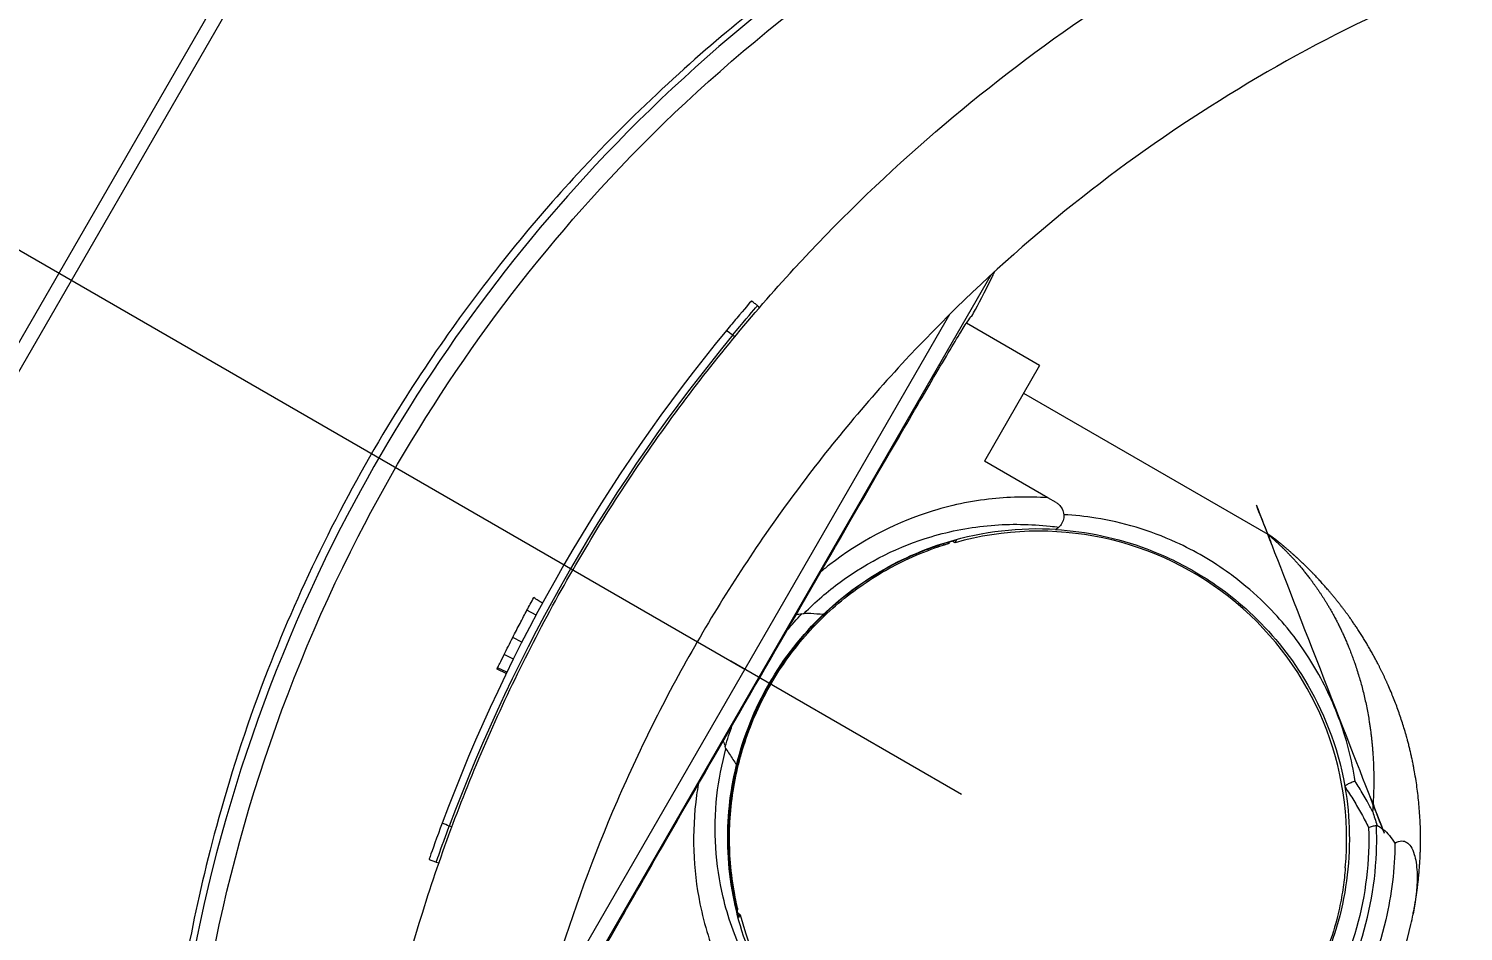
# Model space of a CAD drawing. Extents: x 0 to 216, y -4 to 280.
# Drawn here: x 150.7 to 160.02, y 147.37 to 153.23 of the extents above; entities that cross this region are included whole.
import ezdxf
from ezdxf import colors
from ezdxf.entities.mleader import LeaderData, LeaderLine
from ezdxf.math import Vec2, Vec3

# ---------------------------------------------------------------- set-up
doc = ezdxf.new("R2010")
doc.units = 0
doc.header["$LTSCALE"] = 10
doc.header["$MEASUREMENT"] = 0
for name, color, linetype, lineweight in [('CADdetails-1-ANNO', 41, 'CONTINUOUS', 5), ('CADdetails-3-FINE', 11, 'CONTINUOUS', 5), ('CADdetails-5-MEDIUM', 4, 'CONTINUOUS', 18)]:
    doc.layers.add(name, color=color, linetype=linetype, lineweight=lineweight)
doc.styles.add('CADdetails-DIMENSIONS', font='ARIALN.TTF', dxfattribs={"height": 2.38})
doc.dimstyles.new('CADdetails-DIM', dxfattribs={"dimtxt": 2.38, "dimasz": 2.38, "dimexe": 0.5, "dimexo": 1.5, "dimgap": 1, "dimtad": 0, "dimzin": 0, "dimdsep": 46, "dimtxsty": 'CADdetails-DIMENSIONS', "dimcen": 1, "dimclrd": 256, "dimclre": 256, "dimclrt": 256, "dimadec": 0, "dimazin": 0, "dimtfac": 1, "dimtofl": 0, "dimtmove": 0, "dimatfit": 3, "dimfxl": 1, "dimtolj": 1, "dimtzin": 0, "dimarcsym": 0})

# ---------------------------------------------------------------- blocks, each defined once
blk = doc.blocks.new('*D4')
at = {"layer": 'CADdetails-1-ANNO', "lineweight": -2, "transparency": 16777216}
for p, q in [((163.7953187154126, 160.010878940954), (163.7953187154126, 177.4508138478788)), ((135.4732697041951, 160.548907813292), (134.9968142114748, 160.8239895202709))]:
    blk.add_line(p, q, dxfattribs=at)
for start, end in [(94.16423753652474, 110.0545297976261), (129.9454702023762, 145.8357624634776)]:
    blk.add_arc((163.7953187154126, 144.1971651926654), 32.75364865521344, start, end, dxfattribs=at)
at = {"layer": 'CADdetails-1-ANNO', "transparency": 16777216}
for points in [[(161.4024784103981, 177.2607488719445), (161.4313016623235, 176.4679393122605), (163.7953187154126, 176.9508138478788)], [(137.0300170545976, 162.3798510754166), (136.3578354615109, 162.8012175236457), (135.429826913367, 160.573989520271)]]:
    blk.add_solid(points, dxfattribs=at)
at = {"layer": 'CADdetails-1-ANNO', "transparency": 16777216, "insert": (147.4184943878053, 172.5626569947099), "char_height": 2.38, "attachment_point": 5, "rotation": 30.00000000000125, "style": 'CADdetails-DIMENSIONS'}
blk.add_mtext('\\A1;60%%D-90%%D', dxfattribs=at)

msp = doc.modelspace()

# ---------------------------------------------------------------- linework, layer by layer
at = {"layer": 'CADdetails-3-FINE'}
for p, q in [((148.7091306523253, 147.8604402336012), (153.0797354373681, 155.430549781099)), ((153.1728372343932, 155.4057666225038), (148.7771443957674, 147.7922032915369)), ((155.3506733835839, 149.0726834482062), (148.2241880498441, 153.1871616740168)), ((155.4410664147154, 149.0204950073501), (156.9510519278901, 151.6358666348631)), ((157.2651474768591, 151.0465627507753), (156.7896798433285, 151.321074116985)), ((157.2651474768591, 151.0465627507753), (156.9064023756644, 150.4251980085389)), ((157.1609808101923, 150.8661407916535), (158.7471619604964, 149.950358677542)), ((157.319743722089, 150.1865552709133), (156.9064023756644, 150.4251980085388)), ((157.3723858388173, 150.1561623306496), (157.3197437220895, 150.1865552709131)), ((156.6397267684583, 149.8875247963692), (156.6483801966924, 149.8825287372487)), ((156.6799359217905, 149.8929466042206), (156.6720564629688, 149.8974958118924)), ((156.6799359217905, 149.8929466042206), (156.6794261368268, 149.8920636307625)), ((156.7158325490011, 149.8951213863693), (156.6981674796398, 149.9051157858081)), ((153.9944001242077, 149.4257348618171), (153.9355879516429, 149.4571286956486)), ((153.9021255352675, 149.2491029860762), (153.8427637002219, 149.2794446568356)), ((153.8471938719438, 149.1401711520122), (153.7875048192464, 149.1698639361948)), ((153.8009336079822, 149.0460750174257), (153.7409689915382, 149.0752072885207)), ((153.8047533029767, 149.0539295146653), (153.7448114397416, 149.0831085735323)), ((153.9310809015394, 146.4051233798372), (155.4410664147154, 149.0204950073501)), ((155.2981801966926, 147.5439137368693), (155.2895267684582, 147.5489097959897)), ((155.2970564629691, 147.5159259514851), (155.3049359217907, 147.5113767438134)), ((155.3210008188073, 147.4792019616643), (155.3035128803169, 147.4895031607714)), ((155.3054457067544, 147.5122597172716), (155.3049359217907, 147.5113767438134))]:
    msp.add_line(p, q, dxfattribs=at)
for centre, radius, start, end in [((163.8674935935398, 144.1554950073501), 11.19166666666666, 140.4985579760643, 159.5014420239354), ((163.8674935935398, 144.1554950073501), 11.14166666666666, 140.4849606421796, 159.5150393578225), ((157.2597197626619, 147.9704950073501), 2, 354.6243183521636, 105.7799555723177), ((158.538828627163, 149.5895147592985), 0.4166666666666666, 51.68945023042668, 60.00000000000012), ((157.2597197626619, 147.9704950073501), 1.999999999999999, 194.2200444276827, 305.3756816478367)]:
    msp.add_arc(centre, radius, start, end, dxfattribs=at)
for points, knots in [([(156.0593249353813, 153.8352584774759), (155.8915462034886, 153.721216456743), (155.660338171464, 153.5572437523016), (155.0549296299375, 153.0719680970028), (154.6592394083332, 152.7188098968996), (153.9764066869602, 151.9791199421067), (153.6897888177889, 151.6292688357044), (153.2858171033988, 151.0566958708737), (153.1543781757339, 150.8559796785386), (152.7116094580945, 150.1237706598901), (152.4413616569091, 149.5637034388994), (152.1065852308045, 148.6880053735343), (152.0021880631198, 148.3623872964572), (151.7673861335927, 147.5002935660247), (151.6817828399062, 147.0001097762756), (151.6067473188866, 146.3973483176237), (151.5908204402883, 146.2182294349725), (151.5804881967058, 146.0776856872839)], [1.774679938491199e-14, 1.774679938491199e-14, 1.774679938491199e-14, 1.774679938491199e-14, 1.259429204004632, 1.259429204004632, 2.862646832651584, 2.862646832651584, 4.01880362727478, 4.01880362727478, 4.607715980591855, 4.607715980591855, 6.113837947625107, 6.113837947625107, 7.03234868725774, 7.03234868725774, 8.676237386119892, 8.676237386119892, 9.551106172674782, 9.551106172674782, 9.551106172674782, 9.551106172674782]), ([(156.8257600574777, 151.3676007235508), (156.8333331330296, 151.3817574139532), (156.8407509903675, 151.3956671722245), (156.8805239365242, 151.4705093612839), (156.9293659092764, 151.5633991278457), (156.9639827615592, 151.6354924808062), (156.9690315790244, 151.6461526853041), (156.9738075302903, 151.6567433660505)], [0.7695491770180337, 0.7695491770180337, 0.7695491770180337, 0.7695491770180337, 0.7753286045563517, 0.7753286045563517, 0.8012766588381507, 0.8012766588381507, 0.8046341537750852, 0.8046341537750852, 0.8046341537750852, 0.8046341537750852]), ([(155.3930691393186, 151.4656027451909), (155.3843321569225, 151.455508343067), (155.3476750129894, 151.4130428369844), (155.2982417010066, 151.3541980002576), (155.2773520001508, 151.3293311445517), (155.2545731182381, 151.3019817882369), (155.2319076330004, 151.2744877658737)], [-0.6341587944420538, -0.6341587944420538, -0.6341587944420538, -0.6341587944420538, 0.3627510199381854, 0.3627510199381854, 0.3627510199381854, 0.7840286355270498, 0.7840286355270498, 0.7840286355270498, 0.7840286355270498]), ([(155.272170222785, 151.2447229105329), (155.3336458605863, 151.3192589521926), (155.3945446665978, 151.3906473255005), (155.420269953961, 151.4205585923474), (155.4263352437563, 151.4276108168377), (155.4305447035354, 151.4324914303466), (155.4327765860462, 151.4350766303643)], [-0.7840286355270534, -0.7840286355270534, -0.7840286355270534, -0.7840286355270534, 0.363400884129311, 0.363400884129311, 0.363400884129311, 0.6339320722875867, 0.6339320722875867, 0.6339320722875867, 0.6339320722875867]), ([(155.4327884693307, 151.4350887857661), (155.4266167889964, 151.4398723353955), (155.4204445806195, 151.4446552032285), (155.4072508823585, 151.4548767185127), (155.400229237423, 151.460315165681), (155.3932069097584, 151.4657527304996)], [-0.03958420468396288, -0.03958420468396288, -0.03958420468396288, -0.03958420468396288, -0.02170859099514382, -0.02170859099514382, -0.001376602244338981, -0.001376602244338981, -0.001376602244338981, -0.001376602244338981]), ([(154.1007600589035, 146.6477622755907), (154.0976358608007, 146.6495660322064), (154.1069626259239, 146.6713306112797), (154.1502917094631, 146.7550949978792), (154.1844701551765, 146.8173907466538), (154.2856101145862, 146.9979045233622), (154.357616016267, 147.1245138783215), (154.5422572270807, 147.4474215737748), (154.6580976681862, 147.6490910704951), (154.9390109615324, 148.1372679986851), (155.1066440849702, 148.4280630534715), (155.4582665582202, 149.03745758062), (155.639132822776, 149.3506251107202), (155.986227831017, 149.9509537679835), (156.1489553666931, 150.2320721045247), (156.3942243955587, 150.6545342774361), (156.4852319665774, 150.8108585739452), (156.6443729475234, 151.0823354768115), (156.7089658507621, 151.1912976716814), (156.7974824073219, 151.3350265941705), (156.8215672159765, 151.3700214617243), (156.8257600575639, 151.3676007235047)], [-6.714390992526337, -6.714390992526337, -6.714390992526337, -6.714390992526337, -6.240705360365075, -6.240705360365075, -5.75973596689524, -5.75973596689524, -5.172935087186945, -5.172935087186945, -4.500048146262147, -4.500048146262147, -3.700528036058638, -3.700528036058638, -2.879478419854726, -2.879478419854726, -2.054937615373791, -2.054937615373791, -1.457711857858325, -1.457711857858325, -0.8104402655811603, -0.8104402655811603, -0.1742207501342609, -0.1742207501342609, -0.1742207501342609, -0.1742207501342609]), ([(158.7471619604964, 149.950358677542), (158.7471619605119, 149.9503586775289), (158.7486862902679, 149.9490844864482), (158.7561085583911, 149.9428201874493), (158.7640183620242, 149.9361059635669), (158.7886080044555, 149.9146359355852), (158.8074922910332, 149.8976566232482), (158.8490456516329, 149.8582213008959), (158.8720603839736, 149.8352996690023), (158.9219788226578, 149.7824949184742), (158.9489896025643, 149.7520334324809), (159.0123322962609, 149.675250666633), (159.048241411132, 149.6273461801142), (159.1146889084587, 149.5287286152399), (159.1454483833181, 149.4783138652589), (159.2174485835351, 149.3466877336247), (159.2564715752851, 149.2624556707209), (159.3346823492836, 149.0564245730931), (159.3704302008473, 148.9309397537371), (159.4280664522212, 148.6221549066295), (159.4426259795621, 148.4325333940544), (159.4318672121694, 148.2037210890226), (159.4302004089316, 148.1769300506075), (159.4281004581135, 148.1499201761453)], [11.40323993205564, 11.40323993228991, 11.40323993228991, 11.40323993228991, 11.44790091585146, 11.44790091585146, 11.51935848954993, 11.51935848954993, 11.62923846931138, 11.62923846931138, 11.74869431551455, 11.74869431551455, 11.88728093858867, 11.88728093858867, 12.07952042720753, 12.07952042720753, 12.26074636219393, 12.26074636219393, 12.53068277778532, 12.53068277778532, 12.88160011805411, 12.88160011805411, 13.33779266040355, 13.33779266040355, 13.39777622589924, 13.39777622589924, 13.39777622589924, 13.39777622589924]), ([(157.319743722089, 150.1865552709131), (157.18992123822, 150.1956677232649), (157.0607933913154, 150.1927946545207), (156.9327771205601, 150.1777872182541), (156.7944410216555, 150.1615699813713), (156.6573471877236, 150.1311798891482), (156.3068116932911, 150.0137068001357), (156.0962679538945, 149.9030244621625), (155.8832020608841, 149.7383817621115), (155.864360967362, 149.7233211198483), (155.8456989148581, 149.7078923791661)], [0.4928049378078152, 0.4928049378078152, 0.4928049378078152, 0.4928049378078152, 0.8146574156676569, 0.8146574156676569, 0.8146574156676569, 1.162455519355122, 1.162455519355122, 1.718932485255065, 1.718932485255065, 1.773421019592131, 1.773421019592131, 1.773421019592131, 1.773421019592131]), ([(157.3723858388173, 150.1561623306496), (157.3784382628282, 150.1526679620175), (157.3841405571379, 150.1485304330226), (157.3986016167109, 150.1354774905796), (157.4061930428179, 150.1255123794695), (157.4176624027109, 150.102655121891), (157.4211968485556, 150.0898245388969), (157.4230391280278, 150.0639302616777), (157.4215056061926, 150.0511915388475), (157.4138209599623, 150.0271916868614), (157.4078457994963, 150.0161741961552), (157.3970528578029, 150.0028714047363), (157.3938044826232, 149.9994034195964), (157.3903206702325, 149.9961781939368)], [-0.1432708701730201, -0.1432708701730201, -0.1432708701730201, -0.1432708701730201, -0.1270605526214658, -0.1270605526214658, -0.09861484433684527, -0.09861484433684527, -0.06850515003215471, -0.06850515003215471, -0.03940579043469629, -0.03940579043469629, -0.01091254882138216, -0.01091254882138216, 0, 0, 0, 0]), ([(159.3160736925838, 148.3452170127036), (159.2937860307172, 148.4895059602143), (159.2571358648909, 148.6282137252428), (159.1596053601127, 148.8884759124607), (159.099612822911, 149.0106117146521), (158.959830154098, 149.2350897480661), (158.8817441620322, 149.3383034414767), (158.7343374099971, 149.4970676686187), (158.6726230105087, 149.5559832459059), (158.6056941810068, 149.6118868443119), (158.5710918138291, 149.6407891402729), (158.5351075883821, 149.6688702439173), (158.3907841941279, 149.7736526815266), (158.2728456677303, 149.8425251842194), (157.9793152553289, 149.9766676599731), (157.8033345282513, 150.027478538674), (157.5613408119837, 150.0661809435898), (157.4914789942814, 150.0735776612833), (157.4220774822531, 150.0774068425249)], [-11.92845147695816, -11.92845147695816, -11.92845147695816, -11.92845147695816, -11.56011580472343, -11.56011580472343, -11.20443270856219, -11.20443270856219, -10.8741758700314, -10.8741758700314, -10.66776534594967, -10.66776534594967, -10.66776534594967, -10.56105060438392, -10.56105060438392, -10.25428617672378, -10.25428617672378, -9.814573993323249, -9.814573993323249, -9.634686514973323, -9.634686514973323, -9.634686514973323, -9.634686514973323]), ([(155.7353260010821, 149.4362135435377), (155.8092831648726, 149.5111919522902), (155.8882867403549, 149.5793301051386), (156.1548570194109, 149.7754707896599), (156.3554991013307, 149.8731257638578), (156.6887928659312, 149.9726400593375), (156.8189608987352, 149.9968783808175), (156.9496876999831, 150.0079181262978), (157.0778671744142, 150.0187427526178), (157.2066225451622, 150.0168741357411), (157.3534298800216, 150.0009341330045), (157.3718775606387, 149.9986805587425), (157.3903206702641, 149.9961781939325)], [-1.967613124584058, -1.967613124584058, -1.967613124584058, -1.967613124584058, -1.718932485255065, -1.718932485255065, -1.162455519355122, -1.162455519355122, -0.8146574156676569, -0.8146574156676569, -0.8146574156676569, -0.4736364642391414, -0.4736364642391414, -0.4245856195086384, -0.4245856195086384, -0.4245856195086384, -0.4245856195086384]), ([(155.8596731635337, 149.4286235023732), (155.9656337020015, 149.5299740581724), (156.0805294778895, 149.617694008497), (156.3495331071517, 149.7819211359894), (156.5059663280535, 149.8512288099858), (156.8989195441243, 149.9703632817316), (157.1381278387555, 149.9970943809025), (157.3726668646516, 149.983120109331)], [-1.313036094344858, -1.313036094344858, -1.313036094344858, -1.313036094344858, -0.9866521852220791, -0.9866521852220791, -0.5881251332623803, -0.5881251332623803, -0.01143477624669087, -0.01143477624669087, -0.01143477624669087, -0.01143477624669087]), ([(157.3692429973141, 149.9812172371181), (157.3696889967609, 149.9814537965792), (157.3701275116043, 149.9816907102812), (157.3712808029341, 149.9823247011644), (157.3719828896117, 149.982722248461), (157.3726668646516, 149.983120109331)], [0.9916936358483257, 0.9916936358483257, 0.9916936358483257, 0.9916936358483257, 1.053761527388873, 1.053761527388873, 1.157605691048444, 1.157605691048444, 1.157605691048444, 1.157605691048444]), ([(157.3692429973141, 149.9812172371181), (157.5708606339913, 149.9692244747576), (157.7709953200288, 149.9268092855869), (158.0752417717304, 149.8126833933985), (158.1860950008956, 149.759698917444), (158.3905351448921, 149.636993992599), (158.5035870013255, 149.5599990786713), (158.7655497908402, 149.3179706732743), (158.8864084140228, 149.1718513661174), (159.106409744684, 148.8099500117274), (159.2014673297199, 148.5767438081647), (159.2480926172618, 148.3140408695123)], [-3.440881601143705, -3.440881601143705, -3.440881601143705, -3.440881601143705, -2.430709012870216, -2.430709012870216, -1.826228178958829, -1.826228178958829, -1.296099995753111, -1.296099995753111, -0.7241347924831159, -0.7241347924831159, -0.03337813849431182, -0.03337813849431182, -0.03337813849431182, -0.03337813849431182]), ([(157.3903206702637, 149.9961781939431), (157.3862729217803, 149.9924308904679), (157.3818998147397, 149.989004276521), (157.3757354654097, 149.9849604983702), (157.374211610048, 149.9840186709907), (157.3726668646516, 149.983120109331)], [-0.193968957315148, -0.193968957315148, -0.193968957315148, -0.193968957315148, -0.18119929794901, -0.18119929794901, -0.177088840054631, -0.177088840054631, -0.177088840054631, -0.177088840054631]), ([(156.7260585617059, 149.9128333599321), (156.6190648743061, 149.8840570535365), (156.5087618281782, 149.8447582313863), (156.2833286779394, 149.739643154223), (156.1683299686665, 149.6722699478961), (155.9506228605969, 149.5122304816551), (155.8476684181103, 149.4193444932313), (155.6624464150377, 149.2129289298834), (155.5801951294673, 149.0993786366617), (155.4423155451645, 148.8605641913232), (155.3851037494128, 148.7325573419143), (155.298953629353, 148.4689426002398), (155.2699892249661, 148.3333384434018), (155.2402445356279, 148.0647788241086), (155.2393969820509, 147.9315004173125), (155.2610812300261, 147.6837120437688), (155.2821989747692, 147.568537392632), (155.3107748061034, 147.4614899881015)], [6.634579040784015, 6.634579040784015, 6.634579040784015, 6.634579040784015, 6.931046233851946, 6.931046233851946, 7.246238963567636, 7.246238963567636, 7.561431693283327, 7.561431693283327, 7.876624422999017, 7.876624422999017, 8.191817152714707, 8.191817152714707, 8.507009882430397, 8.507009882430397, 8.822202612146087, 8.822202612146087, 9.11866980521402, 9.11866980521402, 9.11866980521402, 9.11866980521402]), ([(155.2847778225016, 147.6097952249896), (155.2723821166462, 147.6764440188518), (155.2630647033486, 147.7454752961573), (155.2473375914435, 147.9422937529616), (155.2490342422984, 148.0738135972111), (155.2797942962573, 148.3386553140055), (155.3089258447924, 148.4722924953829), (155.3945951857793, 148.731954610108), (155.4511588850048, 148.8579756786668), (155.5868585171056, 149.0930143360339), (155.667714114277, 149.2050104707747), (155.8497534315356, 149.4090333537573), (155.9509208512311, 149.5010806055292), (156.1649004789776, 149.6601404520765), (156.2779516797721, 149.7273697169427), (156.4562650192506, 149.8121588669069), (156.5207065657016, 149.8386053889465), (156.5846239672458, 149.8611947897091)], [6.73782605340195, 6.73782605340195, 6.73782605340195, 6.73782605340195, 6.91177864733128, 6.91177864733128, 7.221988006313892, 7.221988006313892, 7.532197365296504, 7.532197365296504, 7.842406724279115, 7.842406724279115, 8.152616083261726, 8.152616083261726, 8.462825442244338, 8.462825442244338, 8.773034801226949, 8.773034801226949, 8.946987395156281, 8.946987395156281, 8.946987395156281, 8.946987395156281]), ([(156.6483801966924, 149.8825287372487), (156.6520468654387, 149.8836875135001), (156.6555003592362, 149.884767209374), (156.6647994512198, 149.8876509298937), (156.6705846406242, 149.8894088992453), (156.6767338148527, 149.8912598756253), (156.6783844146689, 149.8917529280084), (156.6794261368268, 149.8920636307625)], [0.3096572831578486, 0.3096572831578486, 0.3096572831578486, 0.3096572831578486, 0.3195048429045232, 0.3195048429045232, 0.3385100037447539, 0.3385100037447539, 0.3487146278385422, 0.3487146278385422, 0.3487146278385422, 0.3487146278385422]), ([(159.6913733918104, 147.4831956867569), (159.7302003275868, 147.6769444881592), (159.7443712559893, 147.8683591519637), (159.7315068486257, 148.2626825295954), (159.6980216837585, 148.4629082370035), (159.6044431069338, 148.7919540458545), (159.5522276582287, 148.9267598325378), (159.4440318019322, 149.1498164985775), (159.3916856526869, 149.2416308727283), (159.2972016826191, 149.3860777320385), (159.257350030834, 149.4416837321633), (159.1721690452425, 149.5510098414356), (159.1266115484266, 149.6044364625763), (159.046930325454, 149.6905807137426), (159.0131535857922, 149.7249220685132), (158.9510389657489, 149.7847256003776), (158.922526823409, 149.8108040167164), (158.8712198364001, 149.8558431098509), (158.8479860621483, 149.8753227851886), (158.817789233947, 149.9000171785733), (158.8080926991711, 149.9077591500519), (158.7989970112292, 149.9149860761236), (158.7971300941656, 149.9164573586267), (158.7971300941463, 149.9164573586419)], [-13.73284381516662, -13.73284381516662, -13.73284381516662, -13.73284381516662, -13.33779266040355, -13.33779266040355, -12.88160011805411, -12.88160011805411, -12.53068277778532, -12.53068277778532, -12.26074636219393, -12.26074636219393, -12.07952042720753, -12.07952042720753, -11.88728093858867, -11.88728093858867, -11.74869431551455, -11.74869431551455, -11.62923846931138, -11.62923846931138, -11.51935848954993, -11.51935848954993, -11.44790091585146, -11.44790091585146, -11.40323993228991, -11.40323993228991, -11.40323993228991, -11.4032399320725]), ([(154.0359569513118, 149.5028579116522), (154.0265483901385, 149.508824829717), (154.0171382001624, 149.5147912228765), (153.998327888926, 149.5267145358341), (153.9889259829317, 149.5326725900881), (153.9795242462994, 149.5386290046124)], [-0.0509809173030967, -0.0509809173030967, -0.0509809173030967, -0.0509809173030967, -0.02547740363161766, -0.02547740363161766, 0, 0, 0, 0]), ([(153.8427637002219, 149.2794446568356), (153.858519422733, 149.3102698743442), (153.8746054339633, 149.3413781254918), (153.8901649643524, 149.3711428932454), (153.9057254576599, 149.4009095030238), (153.9212718273407, 149.4303093406936), (153.9355879516429, 149.4571286956486)], [0, 0, 0, 0, 0.1852371450613916, 0.1852371450613916, 0.1852371450613916, 0.3704857537234676, 0.3704857537234676, 0.3704857537234676, 0.3704857537234676]), ([(155.2969201444268, 148.4539066811645), (155.3423826200544, 148.6387300526222), (155.4137681149189, 148.8162854271523), (155.6042711809866, 149.1462449440138), (155.7223445518011, 149.2968419670262), (155.8596731635337, 149.4286235023732)], [-0.8856918218832112, -0.8856918218832112, -0.8856918218832112, -0.8856918218832112, -0.450194209480884, -0.450194209480884, -0.01470257780989744, -0.01470257780989744, -0.01470257780989744, -0.01470257780989744]), ([(155.8596731648665, 149.4286235009849), (155.8327491664522, 149.4312318238225), (155.8056371191176, 149.4332765777899), (155.7641559671886, 149.435357604245), (155.7497689230847, 149.4358897508785), (155.7353260010821, 149.4362135435377)], [0.02850447857171557, 0.02850447857171557, 0.02850447857171557, 0.02850447857171557, 0.1103770496309628, 0.1103770496309628, 0.1534634346523132, 0.1534634346523132, 0.1534634346523132, 0.1534634346523132]), ([(153.7875048192464, 149.1698639361948), (153.7961445253388, 149.1872316531819), (153.805206622651, 149.2053340624749), (153.8144776499453, 149.2237234830881), (153.8237491510477, 149.2421138435163), (153.8332455295679, 149.2608228716092), (153.8427637002219, 149.2794446568356)], [0, 0, 0, 0, 0.1118697782872231, 0.1118697782872231, 0.1118697782872231, 0.2237452738236456, 0.2237452738236456, 0.2237452738236456, 0.2237452738236456]), ([(153.7448114397419, 149.0831085735326), (153.7490110678275, 149.0917357720142), (153.7535439752617, 149.1010197161334), (153.7584073094245, 149.1109408949324), (153.7673129632637, 149.1291083868436), (153.7770689461775, 149.1488855269718), (153.7875048192464, 149.1698639361948)], [0.2259839474134338, 0.2259839474134338, 0.2259839474134338, 0.2259839474134338, 0.2809989851301047, 0.2809989851301047, 0.2809989851301047, 0.3817415755983412, 0.3817415755983412, 0.3817415755983412, 0.3817415755983412]), ([(155.570727116864, 146.8445497103184), (155.5593384505562, 146.8592707293738), (155.5481629576873, 146.8741201022982), (155.4609548429514, 146.99328898238), (155.3949588878922, 147.1038600958832), (155.3402435520563, 147.2202790901443), (155.2844408514698, 147.3390116937207), (155.2403478372146, 147.4638596776296), (155.1598828628394, 147.8022576924365), (155.1441335103409, 148.024846319546), (155.1807111863241, 148.3537732953631), (155.2002187699163, 148.4562614751448), (155.2281733947361, 148.5577994621555)], [-1.586376105968903, -1.586376105968903, -1.586376105968903, -1.586376105968903, -1.537325261238359, -1.537325261238359, -1.196304309809852, -1.196304309809852, -1.196304309809852, -0.8485062061223874, -0.8485062061223874, -0.2920292402224446, -0.2920292402224446, -0.04334860089348255, -0.04334860089348255, -0.04334860089348255, -0.04334860089348255]), ([(155.2281733947361, 148.5577994621555), (155.2356531743415, 148.5454897819392), (155.2432845328938, 148.5333318141477), (155.2658249248432, 148.498446350219), (155.2811749391624, 148.4759534589982), (155.2969201462963, 148.4539066807041)], [0.06920450155458256, 0.06920450155458256, 0.06920450155458256, 0.06920450155458256, 0.112156972871298, 0.112156972871298, 0.1941418610226952, 0.1941418610226952, 0.1941418610226952, 0.1941418610226952]), ([(155.5732088470475, 146.866367396753), (155.468580076893, 147.0249864665457), (155.3878014103675, 147.195992314187), (155.2773885383322, 147.5478851552245), (155.2458871994913, 147.7307402736233), (155.2352049896533, 148.0947256745809), (155.253208120999, 148.2749473812442), (155.2969201444268, 148.4539066811645)], [-1.434633957575909, -1.434633957575909, -1.434633957575909, -1.434633957575909, -0.9657979792944222, -0.9657979792944222, -0.5079137464869559, -0.5079137464869559, -0.07553337546945497, -0.07553337546945497, -0.07553337546945497, -0.07553337546945497]), ([(155.0480790782992, 148.3263742971213), (155.0440484231722, 148.3024981152252), (155.0404260711359, 148.2786509284685), (155.0043742568494, 148.0118091024159), (155.0137924101125, 147.7741317065042), (155.0873254779829, 147.4118225188912), (155.1295538030604, 147.2779007298923), (155.184677313393, 147.1499895355392), (155.235688627718, 147.0316204748339), (155.297764400651, 146.9183559447066), (155.3705672578128, 146.8104826018693)], [0.23754070588566, 0.23754070588566, 0.23754070588566, 0.23754070588566, 0.2920292402224446, 0.2920292402224446, 0.8485062061223874, 0.8485062061223874, 1.196304309809852, 1.196304309809852, 1.196304309809852, 1.518156787669727, 1.518156787669727, 1.518156787669727, 1.518156787669727]), ([(159.2487213827617, 148.3103691300404), (159.2830602286786, 148.108615287992), (159.2865625748234, 147.9026226492888), (159.2311986081274, 147.4954318868915), (159.1724020659781, 147.2967459085169), (158.9729392768718, 146.8736899186334), (158.8164710991521, 146.6610396293954), (158.4307727883502, 146.3068228203282), (158.2051891496742, 146.1689725382221), (157.9598809483732, 146.0780320148306)], [-2.140561351889003, -2.140561351889003, -2.140561351889003, -2.140561351889003, -1.671353140948961, -1.671353140948961, -1.200140635272575, -1.200140635272575, -0.6019701682272978, -0.6019701682272978, -0.002171880473498589, -0.002171880473498589, -0.002171880473498589, -0.002171880473498589]), ([(159.3160736925838, 148.3452170127036), (159.3159447055109, 148.3451907670184), (159.3158155965193, 148.3451643095746), (159.311284124881, 148.3442291562869), (159.3067536188189, 148.3430776684745), (159.297605950876, 148.3403318679557), (159.2930114630499, 148.3387456012374), (159.2802626032872, 148.3337621063049), (159.2723351652642, 148.3299789455774), (159.2586532448054, 148.3220729971974), (159.2528753182401, 148.3180845360281), (159.248092619086, 148.3140408689639)], [-0.06244024176813283, -0.06244024176813283, -0.06244024176813283, -0.06244024176813283, -0.06211212411263892, -0.06211212411263892, -0.05093465002962404, -0.05093465002962404, -0.0397905043137018, -0.0397905043137018, -0.01965854386229114, -0.01965854386229114, -0.001492593162085877, -0.001492593162085877, -0.001492593162085877, -0.001492593162085877]), ([(159.248721382648, 148.3103691299711), (159.2590555135407, 148.2948877352418), (159.2692173209678, 148.2793019114017), (159.2970392593415, 148.2355789706711), (159.3143101716653, 148.2072128200792), (159.3309795930679, 148.1785131122865), (159.3480271248213, 148.1491624126975), (159.3644456293346, 148.1194628458534), (159.3877210927128, 148.075047998926), (159.3950962559036, 148.0606015772708), (159.4023124810026, 148.0460756400726)], [-0.2918963361212141, -0.2918963361212141, -0.2918963361212141, -0.2918963361212141, -0.246577244529879, -0.246577244529879, -0.1656092212219674, -0.1656092212219674, -0.1656092212219674, -0.08280461061098368, -0.08280461061098368, -0.0432135898138408, -0.0432135898138408, -0.0432135898138408, -0.0432135898138408]), ([(159.4281004581135, 148.1499201761453), (159.4166234491252, 148.1722596395005), (159.4047908111495, 148.1944129392074), (159.3926180144831, 148.2163800967573), (159.3760918122573, 148.2462034560018), (159.3589388031653, 148.2756837711268), (159.3329468543498, 148.3183605922468), (159.3245728248469, 148.331825776865), (159.3160736925838, 148.3452170127036)], [0.1059701540757916, 0.1059701540757916, 0.1059701540757916, 0.1059701540757916, 0.1656092212219674, 0.1656092212219674, 0.1656092212219674, 0.246577244529879, 0.246577244529879, 0.2842000115079336, 0.2842000115079336, 0.2842000115079336, 0.2842000115079336]), ([(159.4281004581135, 148.1499201761453), (159.4283822526158, 148.1490930043316), (159.4286634862465, 148.1482654519058), (159.4385420894707, 148.1191255674184), (159.4474959429492, 148.0903392697088), (159.4558296000334, 148.0611957585986)], [-0.002140215981453574, -0.002140215981453574, -0.002140215981453574, -0.002140215981453574, 0, 0, 0.07318703066377302, 0.07318703066377302, 0.07318703066377302, 0.07318703066377302]), ([(153.3844720350312, 148.0746354464796), (153.3505056840968, 147.9837813434845), (153.3189839353074, 147.8950029998013), (153.3058634300814, 147.8575715959834), (153.3027582065918, 147.8487127241344), (153.3006166844029, 147.8425755981435), (153.299485980813, 147.8393301899902)], [-0.7840286355270562, -0.7840286355270562, -0.7840286355270562, -0.7840286355270562, 0.362751019938187, 0.362751019938187, 0.362751019938187, 0.634158794442048, 0.634158794442048, 0.634158794442048, 0.634158794442048]), ([(153.3458888098421, 147.8205611920262), (153.350248339211, 147.833144032531), (153.3686208258796, 147.8859465665508), (153.3947506832576, 147.9579142433425), (153.4057710181241, 147.9882667969881), (153.4179854532138, 148.021470975128), (153.4303804507886, 148.0546494485746)], [-0.6339320722875279, -0.6339320722875279, -0.6339320722875279, -0.6339320722875279, 0.3634008841293662, 0.3634008841293662, 0.3634008841293662, 0.7840286355271088, 0.7840286355271088, 0.7840286355271088, 0.7840286355271088]), ([(159.4023124810026, 148.0460756400726), (159.403668825285, 148.00627467311), (159.4039178674036, 147.966427980651), (159.3982894112544, 147.7056427992285), (159.3591346426701, 147.4852999753244), (159.2424627042949, 147.1451850723177), (159.1849087437345, 147.0186978888756), (159.1157517403651, 146.8989144453462), (159.0465947369953, 146.7791310018168), (158.9658306031567, 146.6660442181654), (158.7296184261234, 146.3949459041306), (158.5583733273668, 146.2508654679125), (158.3353409634194, 146.1155984912172), (158.30070819446, 146.0958908218049), (158.2655613738607, 146.0771649669429)], [-2.195209026480315, -2.195209026480315, -2.195209026480315, -2.195209026480315, -2.101891591189629, -2.101891591189629, -1.584166239734325, -1.584166239734325, -1.26058789507476, -1.26058789507476, -1.26058789507476, -0.937009550415175, -0.937009550415175, -0.4192841989598386, -0.4192841989598386, -0.3259667637405207, -0.3259667637405207, -0.3259667637405207, -0.3259667637405207]), ([(158.2783006801008, 146.02583414503), (158.318499182154, 146.046888526151), (158.3580543959495, 146.0691955423386), (158.5903087575255, 146.2098469364026), (158.7656189922425, 146.3572015836319), (159.0074189188394, 146.6345649858639), (159.0900880183713, 146.7502860439723), (159.1608619345284, 146.8728700626014), (159.231635850686, 146.9954540812306), (159.2905186770004, 147.1249081505848), (159.4098224661295, 147.4729947307619), (159.4497802166468, 147.6984951711833), (159.4554607162083, 147.9699590455108), (159.4550015520124, 148.0153683736346), (159.4531359298962, 148.0607084881986)], [0.3153485193937375, 0.3153485193937375, 0.3153485193937375, 0.3153485193937375, 0.4192841989598386, 0.4192841989598386, 0.937009550415175, 0.937009550415175, 1.26058789507476, 1.26058789507476, 1.26058789507476, 1.584166239734325, 1.584166239734325, 2.101891591189629, 2.101891591189629, 2.205827270827099, 2.205827270827099, 2.205827270827099, 2.205827270827099]), ([(159.4023124810026, 148.0460756400726), (159.4023957559689, 148.0461058087858), (159.4024792250325, 148.0461359976129), (159.4061768246436, 148.0474711201181), (159.4101435090504, 148.0488101620161), (159.4186145050132, 148.0514995004528), (159.4230962951037, 148.0528436719826), (159.4359207662601, 148.0564830986076), (159.4445358214136, 148.0587066782862), (159.4531359298962, 148.0607084881986)], [-0.0002700029476448134, -0.0002700029476448134, -0.0002700029476448134, -0.0002700029476448134, 0, 0, 0.0116632363459368, 0.0116632363459368, 0.02325115461427923, 0.02325115461427923, 0.04352442630479349, 0.04352442630479349, 0.04352442630479349, 0.04352442630479349]), ([(159.4558296000334, 148.0611957585986), (159.469826714093, 148.0538622714065), (159.4830760462273, 148.0450794289064), (159.5264949714269, 148.0104613119258), (159.5521638833482, 147.979043367575), (159.5732272971068, 147.9446548644753), (159.5734963009138, 147.9442139221889), (159.5737648149463, 147.9437720156889)], [0.02891310318580864, 0.02891310318580864, 0.02891310318580864, 0.02891310318580864, 0.06551747873418705, 0.06551747873418705, 0.156533684831802, 0.156533684831802, 0.157713265966366, 0.157713265966366, 0.157713265966366, 0.157713265966366]), ([(159.5737648149463, 147.9437720156889), (159.5719049116292, 147.7766053497587), (159.5518514362657, 147.6096680174979), (159.4625798605173, 147.224859390199), (159.3780428386863, 147.0105899216998), (159.2641131643777, 146.8132579373078), (159.1501834900694, 146.6159259529159), (159.006889198009, 146.4355800102004), (158.7182709390472, 146.1658642441169), (158.5837243279493, 146.0650279426048), (158.4398850784482, 145.9798347024012)], [-0.5124731928313996, -0.5124731928313996, -0.5124731928313996, -0.5124731928313996, -0.2956416312489484, -0.2956416312489484, 0, 0, 0, 0.2956416312489484, 0.2956416312489484, 0.5124731928314006, 0.5124731928314006, 0.5124731928314006, 0.5124731928314006]), ([(159.5737648149463, 147.9437720156889), (159.5880649311989, 147.952398665997), (159.6031815233293, 147.9581206485898), (159.6293938849169, 147.9583714660805), (159.640056280725, 147.9554808473596), (159.6598732689388, 147.943096151907), (159.6684561478883, 147.9341413164889), (159.6858892975977, 147.9082765165635), (159.6935580423908, 147.8900806522988), (159.7086596284744, 147.8401402728248), (159.7147714702285, 147.8016633029584), (159.7201100712532, 147.6817393593457), (159.7127940735379, 147.5900862081674), (159.6913733918104, 147.4831956867569)], [0, 0, 0, 0, 0.05170300200459212, 0.05170300200459212, 0.08954844293395973, 0.08954844293395973, 0.1264628413847476, 0.1264628413847476, 0.1760490463081542, 0.1760490463081542, 0.2556182932172926, 0.2556182932172926, 0.3837262003644866, 0.3837262003644866, 0.3837262003644866, 0.3837262003644866]), ([(153.2994813551904, 147.8393136928821), (153.3077015887575, 147.8359509609489), (153.3159222451072, 147.8325892614477), (153.3313711861458, 147.8262739412234), (153.3385993749055, 147.8233200860822), (153.3458278900957, 147.8203670291379)], [-0.04204042760145603, -0.04204042760145603, -0.04204042760145603, -0.04204042760145603, -0.02170843768648426, -0.02170843768648426, -0.003832825174468143, -0.003832825174468143, -0.003832825174468143, -0.003832825174468143]), ([(151.5804881967058, 146.0776856872839), (151.5422964642773, 146.1010336559343), (151.5041049107899, 146.1243819178776), (151.0449282031859, 146.4051027131135), (150.6239646488884, 146.6625106482404), (150.2030232949819, 146.9199549501913), (149.8487702266616, 147.1366132400961), (149.494532881884, 147.3532972869774), (149.0192539410798, 147.6440697032717), (148.8981982298151, 147.7181349608018), (148.7771443957674, 147.7922032915369)], [-3.130671978572491, -3.130671978572491, -3.130671978572491, -3.130671978572491, -3.028283657497448, -3.028283657497448, -1.899652328047396, -1.899652328047396, -1.899652328047396, -0.9498261640236979, -0.9498261640236979, -0.6252165639680377, -0.6252165639680377, -0.6252165639680377, -0.6252165639680377]), ([(159.2509233983028, 147.7831235009508), (159.2493608553698, 147.7629063581625), (159.2474476358589, 147.7422899330427), (159.2405919342982, 147.6798406001896), (159.2345278946057, 147.6367855512633), (159.218319276792, 147.5463000050433), (159.2082057215989, 147.4989096605954), (159.1786247913155, 147.3846246314369), (159.1555220552898, 147.3089512806175), (159.1070312618303, 147.1854262471983), (159.0885441881978, 147.1425347648346), (159.0538058067721, 147.0699261091491), (159.0388935870392, 147.0406251620433), (159.0229953734668, 147.0113278856776)], [1.016385210226727, 1.016385210226727, 1.016385210226727, 1.016385210226727, 1.110529307296119, 1.110529307296119, 1.295617525178806, 1.295617525178806, 1.480705743061492, 1.480705743061492, 1.713018584976576, 1.713018584976576, 1.829175005934118, 1.829175005934118, 1.906271910980129, 1.906271910980129, 1.906271910980129, 1.906271910980129]), ([(155.3054457067544, 147.5122597172715), (155.3051939221534, 147.5133172265011), (155.3047956181344, 147.5149932140651), (155.3033240235873, 147.5212440433493), (155.3019538750025, 147.5271331490149), (155.2998017042382, 147.5366282591647), (155.2990100013944, 147.5401589204621), (155.2981801966926, 147.5439137368693)], [0.008800536746442624, 0.008800536746442624, 0.008800536746442624, 0.008800536746442624, 0.01900516084023088, 0.01900516084023088, 0.03801032168046176, 0.03801032168046176, 0.0478578814271358, 0.0478578814271358, 0.0478578814271358, 0.0478578814271358]), ([(158.897560168117, 146.1082708515998), (158.9148637598889, 146.1234894930699), (158.931956478059, 146.1389504456358), (159.1291279994373, 146.3223603616536), (159.2842983986568, 146.5171680688108), (159.4074627640478, 146.7304950073501), (159.5306271294389, 146.9438219458894), (159.6217503530802, 147.1756073071075), (159.6820022389686, 147.4380678115328), (159.6868454166504, 147.4606008117684), (159.6913733918104, 147.4831956867569)], [-0.323310910105034, -0.323310910105034, -0.323310910105034, -0.323310910105034, -0.2956416312489484, -0.2956416312489484, 0, 0, 0, 0.2956416312489484, 0.2956416312489484, 0.3233109101050325, 0.3233109101050325, 0.3233109101050325, 0.3233109101050325])]:
    msp.add_open_spline(points, degree=3, knots=knots, dxfattribs=at)
for points in [[(155.4457065516083, 151.4222760481093), (155.4414018739485, 151.426548281282), (155.437095803547, 151.4308192382596), (155.4327884693307, 151.4350887857661)], [(155.2319076330004, 151.2744877658737), (155.2453309315295, 151.2645692659048), (155.2587517951583, 151.2546476471656), (155.272170222785, 151.2447229105329)], [(155.272170222785, 151.2447229105329), (155.2765529505757, 151.2407009437736), (155.2809360083072, 151.2366793561712), (155.2853193959311, 151.2326581477671)], [(156.5846239672458, 149.8611947897091), (156.6059456747926, 149.8687302117551), (156.6272089829733, 149.8758380047687), (156.6483801966926, 149.8825287372486)], [(153.9355879516429, 149.4571286956486), (153.9489984523989, 149.4822514853298), (153.9645114274067, 149.5110493775354), (153.9795243583374, 149.5386289443245)], [(155.6241188224494, 149.3245243705609), (155.6552691559768, 149.3621262931918), (155.6877161478765, 149.3986480631037), (155.7213811154716, 149.4340007713226)], [(155.7213811154716, 149.4340007713226), (155.7086188384828, 149.430376636827), (155.6960779505498, 149.4282048689105), (155.6833811905658, 149.4270926924623)], [(155.7213811154716, 149.4340007713226), (155.726100932096, 149.4353410690028), (155.731046233378, 149.4363094906989), (155.7353260010821, 149.4362135435377)], [(153.7409690082391, 149.075207323452), (153.7409701812871, 149.0752097769369), (153.7423781720879, 149.0781099682798), (153.7448114397416, 149.0831085735323)], [(155.2231172688819, 148.5709824734548), (155.2369011284948, 148.617813544719), (155.2523064130796, 148.6641743489364), (155.2692954665454, 148.709952290423)], [(155.2100999846064, 148.6073456527965), (155.2154848618541, 148.5957942946754), (155.2198746749457, 148.5838471871484), (155.2231172688819, 148.5709824734548)], [(155.2281733947361, 148.5577994621555), (155.225936124046, 148.5614814004223), (155.2243045718485, 148.5662719506343), (155.2231172688819, 148.5709824734548)], [(159.2480926172618, 148.3140408695123), (159.2483035445944, 148.3128165932305), (159.2485132267577, 148.3115921269938), (159.2487213830179, 148.310369129417)], [(153.4303804507886, 148.0546494485746), (153.4150761629255, 148.0613077794615), (153.3997733572364, 148.0679697789353), (153.3844720350312, 148.0746354464796)], [(153.4474034284076, 148.0492943119741), (153.4417292659639, 148.051079832809), (153.4360549400708, 148.0528648783495), (153.4303804507886, 148.0546494485746)], [(159.4531359298962, 148.0607084881986), (159.4540218279385, 148.0609146948396), (159.4549201351422, 148.0610766615994), (159.4558296000334, 148.0611957585986)], [(153.3458278900957, 147.8203670291379), (153.3516790937388, 147.8187715420558), (153.3575308861807, 147.8171778541864), (153.3633830875362, 147.8155860105461)], [(155.2981801966926, 147.5439137368693), (155.2933889341305, 147.565593912019), (155.2889128093548, 147.5875623735787), (155.2847778225016, 147.6097952249896)]]:
    msp.add_open_spline(points, degree=3, dxfattribs=at)
for points, weights in [([(156.7158325490011, 149.8951213863693), (156.7209273200151, 149.9039457886181), (156.7260585617059, 149.9128333599321)], [1, 1.00001311554159, 1.000000273667199]), ([(155.3107748061034, 147.4614899881015), (155.3159060477935, 147.4703775594155), (155.3210008188073, 147.4792019616643)], [1.000000273667199, 1.00001311554159, 1])]:
    msp.add_rational_spline(points, weights, degree=2, dxfattribs=at)
at = {"layer": 'CADdetails-5-MEDIUM'}
for p, q in [((154.018799469188, 146.7658101591959), (156.682547297981, 151.3795567372164)), ((156.7575322372381, 148.2604331103372), (155.2597520813495, 149.1251768865264))]:
    msp.add_line(p, q, dxfattribs=at)
for radius, start, end in [(11.71666666666668, 249.5180873445933, 125.6556726652079), (11.63333333333336, 350.3354053146047, 119.3313949077612)]:
    msp.add_arc((163.2468420541607, 144.5138283406834), radius, start, end, dxfattribs=at)
for points, knots in [([(154.2329609764463, 149.7179950073501), (154.4368680102386, 150.0711723498991), (154.6597285337698, 150.4119383478616), (155.1397867294697, 151.0647834583282), (155.3969846478137, 151.3768835274151), (156.2148412453353, 152.2658143140279), (156.8220807037339, 152.7956212368612), (158.1356932474673, 153.7117930526115), (158.8429100815406, 154.0985012313649), (160.3272590440718, 154.7107460537818), (161.104370080755, 154.936080597238), (162.2662126547511, 155.1388606244842), (162.6573821001439, 155.1873704169078), (163.3012486187499, 155.2304628693812), (163.5479966466285, 155.2388283406835), (163.7953248099002, 155.2388283406835)], [34.81682397544772, 34.81682397544772, 34.81682397544772, 34.81682397544772, 35.74908693394622, 35.74908693394622, 36.68134989244471, 36.68134989244471, 38.5458758094417, 38.5458758094417, 40.41040172643869, 40.41040172643869, 42.27492764343567, 42.27492764343567, 43.14382972502763, 43.14382972502763, 43.67147588427385, 43.67147588427385, 43.67147588427385, 43.67147588427385]), ([(158.770177697932, 155.1401633870111), (158.129008687031, 154.9318171321504), (157.5081223145526, 154.6609716243178), (155.9769297344114, 153.8074775940904), (155.1172096543662, 153.1347539696301), (153.7241435580399, 151.6434921151564), (153.1655841633183, 150.8489351491781), (152.1749324956686, 148.9183456710137), (151.8125142814777, 147.746748572277), (151.5147458242463, 145.3941691278608), (151.5639928644407, 144.2154785279218), (151.8058337770876, 143.0775658728853)], [0, 0, 0, 0, 1.521416045954547, 1.521416045954547, 3.955681719481824, 3.955681719481824, 6.126427829934357, 6.126427829934357, 8.852581567662659, 8.852581567662659, 11.4778907723166, 11.4778907723166, 11.4778907723166, 11.4778907723166]), ([(151.9268556382835, 143.1029439343895), (151.6889140657283, 144.2276760576037), (151.6408380744297, 145.3922062122345), (151.935779770276, 147.7163640949161), (152.2939808554015, 148.873690769405), (153.2726986317273, 150.7808598187817), (153.8244328725493, 151.5658098026089), (155.2004067363277, 153.0392709656384), (156.049538467028, 153.7041109996794), (157.5619804111052, 154.548162657025), (158.1752864611458, 154.816182285177), (158.8087105825844, 155.0226663500539)], [-11.4778907723166, -11.4778907723166, -11.4778907723166, -11.4778907723166, -8.852581567662659, -8.852581567662659, -6.126427829934357, -6.126427829934357, -3.955681719481824, -3.955681719481824, -1.521416045954547, -1.521416045954547, 0, 0, 0, 0]), ([(163.2479001513111, 154.2906610186914), (162.9883607181764, 154.2765848018391), (162.7336006164144, 154.2526300040956), (161.7259112725997, 154.1212098976932), (160.9720799688571, 153.933911821724), (159.5254701587892, 153.3919077879767), (158.8326568209854, 153.0373077491396), (157.5458693875312, 152.1796759034246), (156.950780208793, 151.6758496505774), (156.1560043496922, 150.8280911558569), (155.9072967020818, 150.5301826833452), (155.4462166452815, 149.9086006684181), (155.2338489978306, 149.5849172464079), (155.0412513533122, 149.2513283406834), (154.8486537087933, 148.917739434959), (154.674519466274, 148.5719819463197), (154.3667536792118, 147.8618838964886), (154.2331111978192, 147.4975425192866), (153.8963187346678, 146.3853671876305), (153.7575369899776, 145.6180917149026), (153.6581997412209, 144.0748851854032), (153.6975137683071, 143.2975912153661), (153.9514294111623, 141.7737883536098), (154.1661401711642, 141.0273022564162), (154.5561716923589, 140.0889076323488), (154.662806279852, 139.8563015134801), (154.7803856350361, 139.6244956626755)], [-7.611724295686044, -7.611724295686044, -7.611724295686044, -7.611724295686044, -7.044451445914703, -7.044451445914703, -5.283338584436024, -5.283338584436024, -3.522225722957351, -3.522225722957351, -1.761112861478679, -1.761112861478679, -0.8805564307393396, -0.8805564307393396, 0, 0, 0, 0.8805564307393385, 0.8805564307393385, 1.761112861478677, 1.761112861478677, 3.522225722957354, 3.522225722957354, 5.283338584436031, 5.283338584436031, 7.044451445914708, 7.044451445914708, 7.611724295685893, 7.611724295685893, 7.611724295685893, 7.611724295685893]), ([(158.7411581432327, 135.4430882174291), (158.9163947682741, 135.3419153047895), (159.1097236672949, 135.2373791473105), (159.5531024402244, 135.0183548244565), (159.8075902333546, 134.904214683092), (160.341677260679, 134.692783238981), (160.6213031620625, 134.595583868725), (161.2023305180116, 134.4220655500478), (161.527568617593, 134.3403291074482), (162.2118368178631, 134.2075454563901), (162.5708684575682, 134.1565871218615), (163.3004132875444, 134.0943158308516), (163.6714270689681, 134.0829892761181), (164.4017835430038, 134.1004274618709), (164.7611229427221, 134.1291829277303), (165.8647383471994, 134.2731134503403), (166.6185696509417, 134.4604115263096), (168.0651794610101, 135.0024155600569), (168.7579927988136, 135.3570155988939), (170.0447802322678, 136.214647444609), (170.639869411006, 136.7184736974562), (171.4346452701066, 137.5662321921767), (171.6833529177172, 137.8641406646884), (172.1444329745175, 138.4857226796155), (172.3568006219682, 138.8094061016257), (172.7419959110055, 139.4765839130745), (172.916130153525, 139.8223414017139), (173.2238959405872, 140.5324394515449), (173.3575384219796, 140.8967808287469), (173.6943308851312, 142.008956160403), (173.8331126298212, 142.776231633131), (173.9324498785779, 144.3194381626304), (173.8931358514919, 145.0967321326674), (173.6392202086365, 146.6205349944237), (173.4245094486348, 147.3670210916173), (172.9973492353561, 148.3947453292075), (172.842582499429, 148.7203201108738), (172.492506174269, 149.3615464640837), (172.2971901994206, 149.677190546584), (171.8784892644915, 150.277859257038), (171.6548422324026, 150.5633106105207), (171.1977141172442, 151.0895124294274), (170.9643092317474, 151.3303086646436), (170.5235242817762, 151.7467339558508), (170.2995342072111, 151.9402974048769), (169.8493856917898, 152.2971146163165), (169.6232935332116, 152.4604374394379), (169.2119235191087, 152.7349025588667), (169.0247281016077, 152.8500622179649), (168.8494914765663, 152.9512351306045)], [20.02595056098264, 20.02595056098264, 20.02595056098264, 20.02595056098264, 20.68499440255061, 20.68499440255061, 21.42641236116246, 21.42641236116246, 22.1678303197743, 22.1678303197743, 22.95675170672095, 22.95675170672095, 23.74567309366761, 23.74567309366761, 24.53459448061426, 24.53459448061426, 25.32351586756091, 25.32351586756091, 27.08462872903959, 27.08462872903959, 28.84574159051827, 28.84574159051827, 30.60685445199694, 30.60685445199694, 31.48741088273628, 31.48741088273628, 32.36796731347562, 32.36796731347562, 33.24852374421496, 33.24852374421496, 34.1290801749543, 34.1290801749543, 35.89019303643297, 35.89019303643297, 37.65130589791164, 37.65130589791164, 39.41241875939032, 39.41241875939032, 40.20134014633697, 40.20134014633697, 40.99026153328363, 40.99026153328363, 41.77918292023028, 41.77918292023028, 42.56810430717693, 42.56810430717693, 43.30952226578877, 43.30952226578877, 44.05094022440062, 44.05094022440062, 44.70998406596859, 44.70998406596859, 44.70998406596859, 44.70998406596859]), ([(154.2329609764472, 138.6763283406835), (154.1092968948112, 138.8905208131481), (153.9931675915343, 139.1083936092758), (153.7085534907847, 139.6875445972716), (153.5549794806593, 140.0505621703776), (153.1496708486366, 141.1581373682798), (152.9562607692783, 141.9438025393368), (152.7443058575609, 143.5354088601782), (152.7255965471759, 144.3412306938463), (152.8622183419802, 145.9369384353242), (153.0174248670553, 146.7277266938944), (153.3783332117073, 147.8804766773071), (153.5200208408876, 148.2592666429368), (153.8453721934382, 149.0014317909412), (154.0290539426539, 149.3648176648011), (154.2329609764463, 149.7179950073501)], [25.96217206662159, 25.96217206662159, 25.96217206662159, 25.96217206662159, 26.48981822586781, 26.48981822586781, 27.35872030745976, 27.35872030745976, 29.22324622445675, 29.22324622445675, 31.08777214145374, 31.08777214145374, 32.95229805845073, 32.95229805845073, 33.88456101694922, 33.88456101694922, 34.81682397544772, 34.81682397544772, 34.81682397544772, 34.81682397544772])]:
    msp.add_open_spline(points, degree=3, knots=knots, dxfattribs=at)

# ---------------------------------------------------------------- dimensions: what is measured, and where the dimension line sits
at = {"layer": 'CADdetails-1-ANNO'}
dim = msp.add_angular_dim_2l(base=(152.5929111079175, 174.9755271377836), line1=((140.3980675003829, 157.7055744799588), (136.7723078098718, 159.7989078132921)), line2=((163.7953187154126, 150.6771651926704), (163.7953187154126, 158.510878940954)), text='60%%D-90%%D', dimstyle='CADdetails-DIM', dxfattribs=at)
dim.commit()
dim.dimension.update_dxf_attribs({"geometry": '*D4', "text_midpoint": (147.4184943878053, 172.5626569947099)})

# ---------------------------------------------------------------- leaders
ml = msp.add_multileader_mtext('Standard', dxfattribs=at)
ml.set_content('%%C1 15/16" TO %%C2" HOLE REQUIRED \\PTO BE CUT IN PIPE.\\PHOLE SAW RECOMMENDED', color=256, style='CADdetails-DIMENSIONS')
ml.set_leader_properties()
ml.build(insert=Vec2(0, 0))
ml.multileader.update_dxf_attribs({"dogleg_length": 2, "arrow_head_size": 2.38})
ctx = ml.context
ctx.base_point, ctx.char_height, ctx.arrow_head_size, ctx.landing_gap_size, ctx.plane_origin = Vec3(160.2303055541515, 203.3065459761792), 2.38, 2.38, 1.5, Vec3(156.9104570468314, 210.9698968093703)
notes = []
notes.append((ctx, [(0, (1, 1, 0), (158.2303055541515, 203.3065459761792), (1, 0), 2, [(0, [(156.9104570468314, 210.9698968093703)], 0, [])])]))
ctx.mtext.insert, ctx.mtext.flow_direction = Vec3(161.7303055541515, 204.5168392913225), 5
for ctx, leaders in notes:
    for number, flags, end, landing, length, lines in leaders:
        leader = LeaderData()
        leader.index, (leader.has_last_leader_line, leader.has_dogleg_vector, leader.attachment_direction) = number, flags
        leader.last_leader_point, leader.dogleg_vector, leader.dogleg_length = Vec3(end), Vec3(landing), length
        for number, points, colour, breaks in lines:
            line = LeaderLine()
            line.index, line.vertices, line.color, line.breaks = number, Vec3.list(points), colors.encode_raw_color(colour), breaks
            leader.lines.append(line)
        ctx.leaders.append(leader)

doc.saveas('drawing.dxf')
